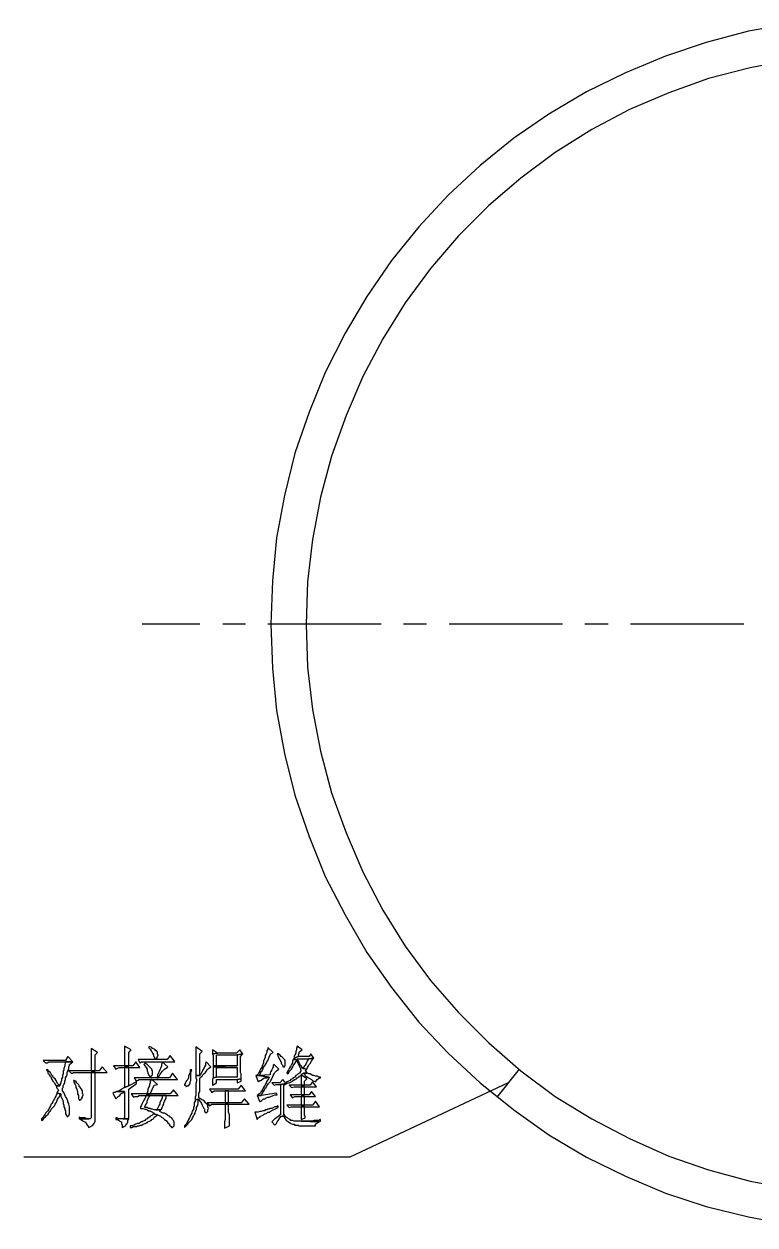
# Model space of a CAD drawing. Extents: x -15.4 to 0.8, y 0.3 to 11.8.
# Drawn here: x -14.141 to -13.379, y 2.674 to 3.926 of the extents above; entities that cross this region are included whole.
import ezdxf

# ---------------------------------------------------------------- set-up
doc = ezdxf.new("R2010")
doc.units = 0
doc.header["$MEASUREMENT"] = 0
doc.linetypes.add('AUSGEZOGEN', pattern=[0])
doc.layers.get('0').update_dxf_attribs({"linetype": 'AUSGEZOGEN'})

msp = doc.modelspace()

# ---------------------------------------------------------------- linework, layer by layer
for points in [[(-13.3413, 3.9261), (-13.3854, 3.9186), (-13.3854, 3.9186), (-13.4296, 3.9069), (-13.4296, 3.9069), (-13.4721, 3.8927), (-13.4721, 3.8927), (-13.5138, 3.8752), (-13.5138, 3.8752), (-13.5546, 3.8552), (-13.5546, 3.8552), (-13.5938, 3.8319), (-13.5938, 3.8319), (-13.6304, 3.8069), (-13.6304, 3.8069), (-13.6654, 3.7786), (-13.6654, 3.7786), (-13.6988, 3.7477), (-13.6988, 3.7477), (-13.7296, 3.7144), (-13.7296, 3.7144), (-13.7579, 3.6794), (-13.7579, 3.6794), (-13.7838, 3.6419), (-13.7838, 3.6419), (-13.8063, 3.6036), (-13.8063, 3.6036), (-13.8271, 3.5627), (-13.8271, 3.5627), (-13.8438, 3.5211), (-13.8438, 3.5211), (-13.8588, 3.4786), (-13.8588, 3.4786), (-13.8696, 3.4344), (-13.8696, 3.4344), (-13.8779, 3.3902), (-13.8779, 3.3902), (-13.8821, 3.3452), (-13.8821, 3.3452), (-13.8838, 3.3002), (-13.8838, 3.3002), (-13.8821, 3.2544), (-13.8821, 3.2544), (-13.8779, 3.2102), (-13.8779, 3.2102), (-13.8696, 3.1652), (-13.8696, 3.1652), (-13.8588, 3.1219), (-13.8588, 3.1219), (-13.8438, 3.0786), (-13.8438, 3.0786), (-13.8271, 3.0369), (-13.8271, 3.0369), (-13.8063, 2.9969), (-13.8063, 2.9969), (-13.7838, 2.9577), (-13.7838, 2.9577), (-13.7579, 2.9211), (-13.7579, 2.9211), (-13.7296, 2.8852), (-13.7296, 2.8852), (-13.6988, 2.8527), (-13.6988, 2.8527), (-13.6654, 2.8219), (-13.6654, 2.8219), (-13.6304, 2.7936), (-13.6304, 2.7936), (-13.5938, 2.7677), (-13.5938, 2.7677), (-13.5546, 2.7444), (-13.5546, 2.7444), (-13.5138, 2.7244), (-13.5138, 2.7244), (-13.4721, 2.7069), (-13.4721, 2.7069), (-13.4296, 2.6927), (-13.4296, 2.6927), (-13.3854, 2.6819), (-13.3854, 2.6819), (-13.3413, 2.6736)], [(-13.3404, 3.8886), (-13.3838, 3.8802), (-13.3838, 3.8802), (-13.4271, 3.8694), (-13.4271, 3.8694), (-13.4688, 3.8544), (-13.4688, 3.8544), (-13.5096, 3.8369), (-13.5096, 3.8369), (-13.5488, 3.8161), (-13.5488, 3.8161), (-13.5871, 3.7919), (-13.5871, 3.7919), (-13.6229, 3.7652), (-13.6229, 3.7652), (-13.6563, 3.7369), (-13.6563, 3.7369), (-13.6879, 3.7052), (-13.6879, 3.7052), (-13.7171, 3.6711), (-13.7171, 3.6711), (-13.7438, 3.6352), (-13.7438, 3.6352), (-13.7671, 3.5977), (-13.7671, 3.5977), (-13.7879, 3.5586), (-13.7879, 3.5586), (-13.8054, 3.5177), (-13.8054, 3.5177), (-13.8204, 3.4752), (-13.8204, 3.4752), (-13.8321, 3.4327), (-13.8321, 3.4327), (-13.8404, 3.3886), (-13.8404, 3.3886), (-13.8454, 3.3444), (-13.8454, 3.3444), (-13.8471, 3.3002), (-13.8471, 3.3002), (-13.8454, 3.2552), (-13.8454, 3.2552), (-13.8404, 3.2111), (-13.8404, 3.2111), (-13.8321, 3.1677), (-13.8321, 3.1677), (-13.8204, 3.1244), (-13.8204, 3.1244), (-13.8054, 3.0827), (-13.8054, 3.0827), (-13.7879, 3.0419), (-13.7879, 3.0419), (-13.7671, 3.0019), (-13.7671, 3.0019), (-13.7438, 2.9644), (-13.7438, 2.9644), (-13.7171, 2.9286), (-13.7171, 2.9286), (-13.6879, 2.8952), (-13.6879, 2.8952), (-13.6563, 2.8636), (-13.6563, 2.8636), (-13.6229, 2.8344), (-13.6229, 2.8344), (-13.5871, 2.8077), (-13.5871, 2.8077), (-13.5488, 2.7844), (-13.5488, 2.7844), (-13.5096, 2.7636), (-13.5096, 2.7636), (-13.4688, 2.7452), (-13.4688, 2.7452), (-13.4271, 2.7311), (-13.4271, 2.7311), (-13.3838, 2.7194), (-13.3838, 2.7194), (-13.3404, 2.7111)], [(-13.9579, 3.3002), (-14.0179, 3.3002)], [(-13.9104, 3.3002), (-13.9338, 3.3002)], [(-13.7688, 3.3002), (-13.8871, 3.3002)], [(-13.7213, 3.3002), (-13.7454, 3.3002)], [(-13.5796, 3.3002), (-13.6979, 3.3002)], [(-13.5321, 3.3002), (-13.5563, 3.3002)], [(-13.3904, 3.3002), (-13.5088, 3.3002)], [(-14.0713, 2.8577), (-14.0713, 2.8344), (-14.0713, 2.8344), (-14.0671, 2.8344), (-14.0671, 2.8344), (-14.0671, 2.8511), (-14.0671, 2.8511), (-14.0646, 2.8536), (-14.0713, 2.8577)], [(-14.0363, 2.8602), (-14.0363, 2.8394), (-14.0363, 2.8394), (-14.0321, 2.8394), (-14.0321, 2.8394), (-14.0321, 2.8536), (-14.0321, 2.8536), (-14.0296, 2.8561), (-14.0363, 2.8602)], [(-14.0104, 2.8594), (-14.0113, 2.8586), (-14.0113, 2.8586), (-14.0096, 2.8569), (-14.0096, 2.8569), (-14.0088, 2.8552), (-14.0088, 2.8552), (-14.0079, 2.8544), (-14.0079, 2.8544), (-14.0071, 2.8527), (-14.0071, 2.8527), (-14.0063, 2.8511), (-14.0063, 2.8511), (-14.0063, 2.8502), (-14.0063, 2.8502), (-14.0054, 2.8486), (-14.0054, 2.8486), (-14.0046, 2.8469), (-14.0046, 2.8469), (-14.0038, 2.8469), (-14.0038, 2.8469), (-14.0029, 2.8477), (-14.0029, 2.8477), (-14.0021, 2.8494), (-14.0021, 2.8494), (-14.0013, 2.8502), (-14.0013, 2.8502), (-14.0021, 2.8519), (-14.0021, 2.8519), (-14.0021, 2.8536), (-14.0021, 2.8536), (-14.0029, 2.8552), (-14.0029, 2.8552), (-14.0038, 2.8552), (-14.0038, 2.8552), (-14.0046, 2.8561), (-14.0046, 2.8561), (-14.0054, 2.8569), (-14.0054, 2.8569), (-14.0071, 2.8577), (-14.0071, 2.8577), (-14.0079, 2.8586), (-14.0079, 2.8586), (-14.0096, 2.8594), (-14.0104, 2.8594)], [(-13.9621, 2.8594), (-13.9621, 2.8294), (-13.9621, 2.8294), (-13.9579, 2.8294), (-13.9579, 2.8294), (-13.9579, 2.8519), (-13.9579, 2.8519), (-13.9554, 2.8544), (-13.9621, 2.8594)], [(-13.9446, 2.8561), (-13.9446, 2.8519), (-13.9446, 2.8519), (-13.9396, 2.8527), (-13.9446, 2.8561)], [(-13.9163, 2.8561), (-13.9196, 2.8527), (-13.9196, 2.8527), (-13.9396, 2.8527), (-13.9396, 2.8527), (-13.9446, 2.8519), (-13.9446, 2.8519), (-13.9438, 2.8502), (-13.9438, 2.8502), (-13.9438, 2.8394), (-13.9438, 2.8394), (-13.9404, 2.8394), (-13.9404, 2.8394), (-13.9404, 2.8511), (-13.9404, 2.8511), (-13.9188, 2.8511), (-13.9188, 2.8511), (-13.9129, 2.8519), (-13.9163, 2.8561)], [(-13.8871, 2.8586), (-13.8871, 2.8569), (-13.8871, 2.8569), (-13.8879, 2.8552), (-13.8879, 2.8552), (-13.8879, 2.8536), (-13.8879, 2.8536), (-13.8888, 2.8519), (-13.8888, 2.8519), (-13.8896, 2.8502), (-13.8896, 2.8502), (-13.8896, 2.8486), (-13.8896, 2.8486), (-13.8904, 2.8469), (-13.8904, 2.8469), (-13.8913, 2.8444), (-13.8913, 2.8444), (-13.8913, 2.8427), (-13.8913, 2.8427), (-13.8921, 2.8411), (-13.8921, 2.8411), (-13.8929, 2.8394), (-13.8929, 2.8394), (-13.8929, 2.8386), (-13.8929, 2.8386), (-13.8946, 2.8361), (-13.8946, 2.8361), (-13.8954, 2.8344), (-13.8954, 2.8344), (-13.8963, 2.8327), (-13.8963, 2.8327), (-13.8971, 2.8311), (-13.8971, 2.8311), (-13.8979, 2.8302), (-13.8979, 2.8302), (-13.8988, 2.8294), (-13.8988, 2.8294), (-13.8996, 2.8294), (-13.8996, 2.8294), (-13.8963, 2.8294), (-13.8963, 2.8294), (-13.8954, 2.8302), (-13.8954, 2.8302), (-13.8946, 2.8319), (-13.8946, 2.8319), (-13.8938, 2.8336), (-13.8938, 2.8336), (-13.8929, 2.8344), (-13.8929, 2.8344), (-13.8921, 2.8361), (-13.8921, 2.8361), (-13.8913, 2.8377), (-13.8913, 2.8377), (-13.8904, 2.8394), (-13.8904, 2.8394), (-13.8896, 2.8402), (-13.8896, 2.8402), (-13.8888, 2.8419), (-13.8888, 2.8419), (-13.8879, 2.8436), (-13.8879, 2.8436), (-13.8871, 2.8452), (-13.8871, 2.8452), (-13.8863, 2.8469), (-13.8863, 2.8469), (-13.8854, 2.8486), (-13.8854, 2.8486), (-13.8846, 2.8511), (-13.8846, 2.8511), (-13.8838, 2.8519), (-13.8838, 2.8519), (-13.8813, 2.8536), (-13.8871, 2.8586)], [(-13.8563, 2.8602), (-13.8571, 2.8577), (-13.8571, 2.8577), (-13.8571, 2.8561), (-13.8571, 2.8561), (-13.8579, 2.8544), (-13.8579, 2.8544), (-13.8579, 2.8527), (-13.8579, 2.8527), (-13.8588, 2.8511), (-13.8588, 2.8511), (-13.8596, 2.8494), (-13.8596, 2.8494), (-13.8596, 2.8477), (-13.8596, 2.8477), (-13.8554, 2.8494), (-13.8554, 2.8494), (-13.8538, 2.8544), (-13.8538, 2.8544), (-13.8513, 2.8561), (-13.8563, 2.8602)], [(-14.0954, 2.8494), (-14.0979, 2.8452), (-14.0979, 2.8452), (-14.1213, 2.8452), (-14.1213, 2.8452), (-14.1188, 2.8427), (-14.1188, 2.8427), (-14.1171, 2.8427), (-14.1171, 2.8427), (-14.1154, 2.8436), (-14.1154, 2.8436), (-14.0904, 2.8436), (-14.0954, 2.8494)], [(-14.0904, 2.8436), (-14.0979, 2.8436), (-14.0979, 2.8436), (-14.0988, 2.8411), (-14.0988, 2.8411), (-14.0988, 2.8394), (-14.0988, 2.8394), (-14.0996, 2.8369), (-14.0996, 2.8369), (-14.0996, 2.8352), (-14.0996, 2.8352), (-14.1004, 2.8336), (-14.1004, 2.8336), (-14.1004, 2.8311), (-14.1004, 2.8311), (-14.1013, 2.8294), (-14.1013, 2.8294), (-14.1013, 2.8277), (-14.1013, 2.8277), (-14.1021, 2.8261), (-14.1021, 2.8261), (-14.1021, 2.8244), (-14.1021, 2.8244), (-14.1029, 2.8227), (-14.1029, 2.8227), (-14.1029, 2.8219), (-14.1029, 2.8219), (-14.1038, 2.8202), (-14.1038, 2.8202), (-14.1038, 2.8186), (-14.1038, 2.8186), (-14.1079, 2.8186), (-14.1079, 2.8186), (-14.1071, 2.8161), (-14.1071, 2.8161), (-14.1054, 2.8144), (-14.1054, 2.8144), (-14.1063, 2.8127), (-14.1063, 2.8127), (-14.1071, 2.8111), (-14.1071, 2.8111), (-14.1029, 2.8102), (-14.1029, 2.8102), (-14.1029, 2.8077), (-14.1029, 2.8077), (-14.1013, 2.8044), (-14.1013, 2.8044), (-14.1004, 2.8019), (-14.1004, 2.8019), (-14.1004, 2.8002), (-14.1004, 2.8002), (-14.0996, 2.7986), (-14.0996, 2.7986), (-14.0996, 2.7969), (-14.0996, 2.7969), (-14.0988, 2.7952), (-14.0988, 2.7952), (-14.0988, 2.7936), (-14.0988, 2.7936), (-14.0979, 2.7927), (-14.0979, 2.7927), (-14.0979, 2.7894), (-14.0979, 2.7894), (-14.0971, 2.7877), (-14.0971, 2.7877), (-14.0963, 2.7869), (-14.0963, 2.7869), (-14.0963, 2.7861), (-14.0963, 2.7861), (-14.0954, 2.7869), (-14.0954, 2.7869), (-14.0946, 2.7877), (-14.0946, 2.7877), (-14.0938, 2.7894), (-14.0938, 2.7894), (-14.0938, 2.7969), (-14.0938, 2.7969), (-14.0946, 2.7994), (-14.0946, 2.7994), (-14.0946, 2.8002), (-14.0946, 2.8002), (-14.0954, 2.8019), (-14.0954, 2.8019), (-14.0954, 2.8027), (-14.0954, 2.8027), (-14.0963, 2.8044), (-14.0963, 2.8044), (-14.0971, 2.8061), (-14.0971, 2.8061), (-14.0979, 2.8077), (-14.0979, 2.8077), (-14.0988, 2.8094), (-14.0988, 2.8094), (-14.0996, 2.8119), (-14.0996, 2.8119), (-14.1013, 2.8136), (-14.1013, 2.8136), (-14.1013, 2.8161), (-14.1013, 2.8161), (-14.1004, 2.8169), (-14.1004, 2.8169), (-14.1004, 2.8186), (-14.1004, 2.8186), (-14.0996, 2.8202), (-14.0996, 2.8202), (-14.0988, 2.8219), (-14.0988, 2.8219), (-14.0988, 2.8236), (-14.0988, 2.8236), (-14.0979, 2.8252), (-14.0979, 2.8252), (-14.0979, 2.8269), (-14.0979, 2.8269), (-14.0971, 2.8286), (-14.0971, 2.8286), (-14.0963, 2.8302), (-14.0963, 2.8302), (-14.0963, 2.8327), (-14.0963, 2.8327), (-14.0954, 2.8344), (-14.0954, 2.8344), (-14.0946, 2.8361), (-14.0946, 2.8361), (-14.0946, 2.8386), (-14.0946, 2.8386), (-14.0938, 2.8402), (-14.0938, 2.8402), (-14.0938, 2.8411), (-14.0904, 2.8436)], [(-14.0246, 2.8436), (-14.0279, 2.8394), (-14.0279, 2.8394), (-14.0479, 2.8394), (-14.0479, 2.8394), (-14.0454, 2.8361), (-14.0454, 2.8361), (-14.0421, 2.8377), (-14.0421, 2.8377), (-14.0204, 2.8377), (-14.0246, 2.8436)], [(-13.9888, 2.8502), (-13.9921, 2.8461), (-13.9921, 2.8461), (-14.0221, 2.8461), (-14.0221, 2.8461), (-14.0204, 2.8427), (-14.0204, 2.8427), (-14.0188, 2.8436), (-14.0188, 2.8436), (-13.9838, 2.8436), (-13.9888, 2.8502)], [(-13.9971, 2.8436), (-13.9971, 2.8427), (-13.9971, 2.8427), (-13.9979, 2.8411), (-13.9979, 2.8411), (-13.9979, 2.8394), (-13.9979, 2.8394), (-13.9988, 2.8369), (-13.9988, 2.8369), (-13.9996, 2.8352), (-13.9996, 2.8352), (-14.0004, 2.8336), (-14.0004, 2.8336), (-14.0021, 2.8302), (-14.0021, 2.8302), (-14.0021, 2.8286), (-14.0021, 2.8286), (-14.0029, 2.8269), (-14.0029, 2.8269), (-14.0013, 2.8269), (-14.0013, 2.8269), (-14.0004, 2.8286), (-14.0004, 2.8286), (-13.9996, 2.8302), (-13.9996, 2.8302), (-13.9988, 2.8311), (-13.9988, 2.8311), (-13.9979, 2.8327), (-13.9979, 2.8327), (-13.9971, 2.8336), (-13.9971, 2.8336), (-13.9954, 2.8352), (-13.9954, 2.8352), (-13.9946, 2.8361), (-13.9946, 2.8361), (-13.9938, 2.8369), (-13.9938, 2.8369), (-13.9921, 2.8377), (-13.9921, 2.8377), (-13.9913, 2.8386), (-13.9971, 2.8436)], [(-13.9513, 2.8436), (-13.9521, 2.8419), (-13.9521, 2.8419), (-13.9521, 2.8402), (-13.9521, 2.8402), (-13.9529, 2.8386), (-13.9529, 2.8386), (-13.9538, 2.8369), (-13.9538, 2.8369), (-13.9546, 2.8352), (-13.9546, 2.8352), (-13.9554, 2.8336), (-13.9554, 2.8336), (-13.9571, 2.8302), (-13.9571, 2.8302), (-13.9579, 2.8294), (-13.9579, 2.8294), (-13.9621, 2.8294), (-13.9621, 2.8294), (-13.9621, 2.8269), (-13.9621, 2.8269), (-13.9613, 2.8252), (-13.9613, 2.8252), (-13.9613, 2.8236), (-13.9613, 2.8236), (-13.9621, 2.8211), (-13.9621, 2.8211), (-13.9621, 2.8086), (-13.9621, 2.8086), (-13.9629, 2.8069), (-13.9629, 2.8069), (-13.9629, 2.8044), (-13.9629, 2.8044), (-13.9588, 2.8044), (-13.9588, 2.8044), (-13.9579, 2.8027), (-13.9579, 2.8027), (-13.9571, 2.8019), (-13.9571, 2.8019), (-13.9563, 2.8002), (-13.9563, 2.8002), (-13.9554, 2.7986), (-13.9554, 2.7986), (-13.9538, 2.7952), (-13.9538, 2.7952), (-13.9529, 2.7944), (-13.9529, 2.7944), (-13.9529, 2.7919), (-13.9529, 2.7919), (-13.9521, 2.7911), (-13.9521, 2.7911), (-13.9513, 2.7902), (-13.9513, 2.7902), (-13.9504, 2.7911), (-13.9504, 2.7911), (-13.9496, 2.7919), (-13.9496, 2.7919), (-13.9496, 2.7936), (-13.9496, 2.7936), (-13.9488, 2.7952), (-13.9488, 2.7952), (-13.9496, 2.7969), (-13.9496, 2.7969), (-13.9496, 2.7986), (-13.9496, 2.7986), (-13.9504, 2.7994), (-13.9504, 2.7994), (-13.9513, 2.8002), (-13.9513, 2.8002), (-13.9521, 2.8011), (-13.9521, 2.8011), (-13.9529, 2.8027), (-13.9529, 2.8027), (-13.9546, 2.8036), (-13.9546, 2.8036), (-13.9563, 2.8044), (-13.9563, 2.8044), (-13.9571, 2.8052), (-13.9571, 2.8052), (-13.9588, 2.8061), (-13.9588, 2.8061), (-13.9588, 2.8111), (-13.9588, 2.8111), (-13.9579, 2.8127), (-13.9579, 2.8127), (-13.9579, 2.8261), (-13.9579, 2.8261), (-13.9571, 2.8277), (-13.9571, 2.8277), (-13.9554, 2.8286), (-13.9554, 2.8286), (-13.9546, 2.8302), (-13.9546, 2.8302), (-13.9538, 2.8311), (-13.9538, 2.8311), (-13.9521, 2.8327), (-13.9521, 2.8327), (-13.9513, 2.8336), (-13.9513, 2.8336), (-13.9504, 2.8352), (-13.9504, 2.8352), (-13.9496, 2.8361), (-13.9496, 2.8361), (-13.9488, 2.8369), (-13.9488, 2.8369), (-13.9463, 2.8386), (-13.9513, 2.8436)], [(-13.9129, 2.8519), (-13.9188, 2.8511), (-13.9188, 2.8511), (-13.9188, 2.8394), (-13.9188, 2.8394), (-13.9438, 2.8394), (-13.9438, 2.8394), (-13.9438, 2.8386), (-13.9438, 2.8386), (-13.9188, 2.8377), (-13.9188, 2.8377), (-13.9188, 2.8277), (-13.9188, 2.8277), (-13.9404, 2.8277), (-13.9404, 2.8277), (-13.9438, 2.8269), (-13.9438, 2.8269), (-13.9446, 2.8252), (-13.9446, 2.8252), (-13.9446, 2.8194), (-13.9446, 2.8194), (-13.9404, 2.8219), (-13.9404, 2.8219), (-13.9404, 2.8252), (-13.9404, 2.8252), (-13.9188, 2.8252), (-13.9188, 2.8252), (-13.9146, 2.8261), (-13.9146, 2.8261), (-13.9146, 2.8311), (-13.9146, 2.8311), (-13.9154, 2.8327), (-13.9154, 2.8327), (-13.9154, 2.8494), (-13.9129, 2.8519)], [(-13.8771, 2.8519), (-13.8763, 2.8494), (-13.8763, 2.8494), (-13.8754, 2.8477), (-13.8754, 2.8477), (-13.8746, 2.8461), (-13.8746, 2.8461), (-13.8738, 2.8444), (-13.8738, 2.8444), (-13.8729, 2.8436), (-13.8729, 2.8436), (-13.8729, 2.8419), (-13.8729, 2.8419), (-13.8721, 2.8411), (-13.8721, 2.8411), (-13.8713, 2.8394), (-13.8713, 2.8394), (-13.8713, 2.8386), (-13.8713, 2.8386), (-13.8696, 2.8386), (-13.8696, 2.8386), (-13.8688, 2.8402), (-13.8688, 2.8402), (-13.8688, 2.8452), (-13.8688, 2.8452), (-13.8696, 2.8461), (-13.8696, 2.8461), (-13.8704, 2.8469), (-13.8704, 2.8469), (-13.8721, 2.8486), (-13.8721, 2.8486), (-13.8729, 2.8494), (-13.8729, 2.8494), (-13.8746, 2.8511), (-13.8746, 2.8511), (-13.8763, 2.8519), (-13.8771, 2.8519)], [(-13.8421, 2.8519), (-13.8438, 2.8494), (-13.8438, 2.8494), (-13.8554, 2.8494), (-13.8554, 2.8494), (-13.8596, 2.8477), (-13.8596, 2.8477), (-13.8604, 2.8461), (-13.8604, 2.8461), (-13.8571, 2.8461), (-13.8571, 2.8461), (-13.8563, 2.8436), (-13.8563, 2.8436), (-13.8554, 2.8419), (-13.8554, 2.8419), (-13.8546, 2.8402), (-13.8546, 2.8402), (-13.8529, 2.8369), (-13.8529, 2.8369), (-13.8529, 2.8352), (-13.8529, 2.8352), (-13.8521, 2.8344), (-13.8521, 2.8344), (-13.8529, 2.8336), (-13.8529, 2.8336), (-13.8538, 2.8319), (-13.8538, 2.8319), (-13.8554, 2.8311), (-13.8554, 2.8311), (-13.8563, 2.8302), (-13.8563, 2.8302), (-13.8579, 2.8294), (-13.8579, 2.8294), (-13.8588, 2.8277), (-13.8588, 2.8277), (-13.8604, 2.8269), (-13.8604, 2.8269), (-13.8613, 2.8261), (-13.8613, 2.8261), (-13.8629, 2.8252), (-13.8629, 2.8252), (-13.8638, 2.8244), (-13.8638, 2.8244), (-13.8671, 2.8227), (-13.8671, 2.8227), (-13.8679, 2.8219), (-13.8679, 2.8219), (-13.8671, 2.8211), (-13.8671, 2.8211), (-13.8654, 2.8219), (-13.8654, 2.8219), (-13.8646, 2.8219), (-13.8646, 2.8219), (-13.8613, 2.8236), (-13.8613, 2.8236), (-13.8604, 2.8244), (-13.8604, 2.8244), (-13.8588, 2.8252), (-13.8588, 2.8252), (-13.8571, 2.8261), (-13.8571, 2.8261), (-13.8563, 2.8269), (-13.8563, 2.8269), (-13.8546, 2.8277), (-13.8546, 2.8277), (-13.8538, 2.8286), (-13.8538, 2.8286), (-13.8521, 2.8294), (-13.8521, 2.8294), (-13.8521, 2.8302), (-13.8521, 2.8302), (-13.8513, 2.8311), (-13.8513, 2.8311), (-13.8496, 2.8319), (-13.8496, 2.8319), (-13.8454, 2.8319), (-13.8454, 2.8319), (-13.8463, 2.8327), (-13.8463, 2.8327), (-13.8471, 2.8336), (-13.8471, 2.8336), (-13.8479, 2.8344), (-13.8479, 2.8344), (-13.8471, 2.8352), (-13.8471, 2.8352), (-13.8463, 2.8361), (-13.8463, 2.8361), (-13.8504, 2.8369), (-13.8504, 2.8369), (-13.8513, 2.8377), (-13.8513, 2.8377), (-13.8521, 2.8394), (-13.8521, 2.8394), (-13.8529, 2.8402), (-13.8529, 2.8402), (-13.8538, 2.8419), (-13.8538, 2.8419), (-13.8546, 2.8436), (-13.8546, 2.8436), (-13.8554, 2.8452), (-13.8554, 2.8452), (-13.8563, 2.8469), (-13.8563, 2.8469), (-13.8446, 2.8469), (-13.8446, 2.8469), (-13.8388, 2.8477), (-13.8421, 2.8519)], [(-13.8604, 2.8461), (-13.8613, 2.8444), (-13.8613, 2.8444), (-13.8613, 2.8427), (-13.8613, 2.8427), (-13.8621, 2.8411), (-13.8621, 2.8411), (-13.8629, 2.8394), (-13.8629, 2.8394), (-13.8638, 2.8386), (-13.8638, 2.8386), (-13.8646, 2.8369), (-13.8646, 2.8369), (-13.8654, 2.8352), (-13.8654, 2.8352), (-13.8663, 2.8336), (-13.8663, 2.8336), (-13.8671, 2.8319), (-13.8671, 2.8319), (-13.8663, 2.8311), (-13.8663, 2.8311), (-13.8654, 2.8319), (-13.8654, 2.8319), (-13.8646, 2.8336), (-13.8646, 2.8336), (-13.8629, 2.8352), (-13.8629, 2.8352), (-13.8621, 2.8361), (-13.8621, 2.8361), (-13.8613, 2.8377), (-13.8613, 2.8377), (-13.8604, 2.8394), (-13.8604, 2.8394), (-13.8596, 2.8411), (-13.8596, 2.8411), (-13.8588, 2.8419), (-13.8588, 2.8419), (-13.8579, 2.8436), (-13.8579, 2.8436), (-13.8571, 2.8452), (-13.8571, 2.8452), (-13.8571, 2.8461), (-13.8604, 2.8461)], [(-13.8388, 2.8477), (-13.8446, 2.8469), (-13.8446, 2.8469), (-13.8454, 2.8452), (-13.8454, 2.8452), (-13.8463, 2.8436), (-13.8463, 2.8436), (-13.8471, 2.8419), (-13.8471, 2.8419), (-13.8479, 2.8402), (-13.8479, 2.8402), (-13.8488, 2.8394), (-13.8488, 2.8394), (-13.8496, 2.8377), (-13.8496, 2.8377), (-13.8504, 2.8369), (-13.8504, 2.8369), (-13.8463, 2.8361), (-13.8463, 2.8361), (-13.8454, 2.8377), (-13.8454, 2.8377), (-13.8446, 2.8394), (-13.8446, 2.8394), (-13.8438, 2.8411), (-13.8438, 2.8411), (-13.8429, 2.8419), (-13.8429, 2.8419), (-13.8413, 2.8444), (-13.8413, 2.8444), (-13.8404, 2.8461), (-13.8388, 2.8477)], [(-14.1171, 2.8361), (-14.1179, 2.8352), (-14.1179, 2.8352), (-14.1171, 2.8344), (-14.1171, 2.8344), (-14.1163, 2.8336), (-14.1163, 2.8336), (-14.1163, 2.8319), (-14.1163, 2.8319), (-14.1154, 2.8311), (-14.1154, 2.8311), (-14.1146, 2.8294), (-14.1146, 2.8294), (-14.1138, 2.8286), (-14.1138, 2.8286), (-14.1129, 2.8269), (-14.1129, 2.8269), (-14.1121, 2.8252), (-14.1121, 2.8252), (-14.1113, 2.8236), (-14.1113, 2.8236), (-14.1096, 2.8219), (-14.1096, 2.8219), (-14.1088, 2.8202), (-14.1088, 2.8202), (-14.1079, 2.8186), (-14.1079, 2.8186), (-14.1038, 2.8186), (-14.1038, 2.8186), (-14.1054, 2.8202), (-14.1054, 2.8202), (-14.1063, 2.8211), (-14.1063, 2.8211), (-14.1079, 2.8244), (-14.1079, 2.8244), (-14.1088, 2.8261), (-14.1088, 2.8261), (-14.1104, 2.8269), (-14.1104, 2.8269), (-14.1113, 2.8286), (-14.1113, 2.8286), (-14.1121, 2.8294), (-14.1121, 2.8294), (-14.1129, 2.8311), (-14.1129, 2.8311), (-14.1138, 2.8327), (-14.1138, 2.8327), (-14.1154, 2.8336), (-14.1154, 2.8336), (-14.1163, 2.8352), (-14.1171, 2.8361)], [(-14.0596, 2.8386), (-14.0629, 2.8344), (-14.0629, 2.8344), (-14.0946, 2.8344), (-14.0946, 2.8344), (-14.0921, 2.8319), (-14.0921, 2.8319), (-14.0904, 2.8319), (-14.0904, 2.8319), (-14.0896, 2.8327), (-14.0896, 2.8327), (-14.0546, 2.8327), (-14.0596, 2.8386)], [(-14.0671, 2.8327), (-14.0713, 2.8327), (-14.0713, 2.8327), (-14.0713, 2.7852), (-14.0713, 2.7852), (-14.0721, 2.7844), (-14.0721, 2.7844), (-14.0838, 2.7844), (-14.0838, 2.7844), (-14.0821, 2.7836), (-14.0821, 2.7836), (-14.0804, 2.7827), (-14.0804, 2.7827), (-14.0796, 2.7819), (-14.0796, 2.7819), (-14.0779, 2.7811), (-14.0779, 2.7811), (-14.0771, 2.7811), (-14.0771, 2.7811), (-14.0763, 2.7794), (-14.0763, 2.7794), (-14.0754, 2.7777), (-14.0754, 2.7777), (-14.0746, 2.7769), (-14.0746, 2.7769), (-14.0738, 2.7752), (-14.0738, 2.7752), (-14.0704, 2.7769), (-14.0704, 2.7769), (-14.0696, 2.7777), (-14.0696, 2.7777), (-14.0688, 2.7786), (-14.0688, 2.7786), (-14.0679, 2.7802), (-14.0679, 2.7802), (-14.0671, 2.7819), (-14.0671, 2.7819), (-14.0671, 2.7852), (-14.0671, 2.8327)], [(-14.0321, 2.8377), (-14.0363, 2.8377), (-14.0363, 2.8377), (-14.0363, 2.8169), (-14.0363, 2.8169), (-14.0321, 2.8186), (-14.0321, 2.8377)], [(-13.9863, 2.8319), (-13.9896, 2.8269), (-13.9896, 2.8269), (-14.0263, 2.8269), (-14.0263, 2.8269), (-14.0246, 2.8244), (-14.0246, 2.8244), (-14.0229, 2.8244), (-14.0229, 2.8244), (-14.0213, 2.8252), (-14.0213, 2.8252), (-13.9813, 2.8252), (-13.9863, 2.8319)], [(-14.0154, 2.8419), (-14.0163, 2.8411), (-14.0163, 2.8411), (-14.0154, 2.8394), (-14.0154, 2.8394), (-14.0138, 2.8377), (-14.0138, 2.8377), (-14.0129, 2.8361), (-14.0129, 2.8361), (-14.0129, 2.8344), (-14.0129, 2.8344), (-14.0121, 2.8327), (-14.0121, 2.8327), (-14.0121, 2.8319), (-14.0121, 2.8319), (-14.0113, 2.8302), (-14.0113, 2.8302), (-14.0104, 2.8286), (-14.0104, 2.8286), (-14.0088, 2.8286), (-14.0088, 2.8286), (-14.0071, 2.8302), (-14.0071, 2.8302), (-14.0071, 2.8336), (-14.0071, 2.8336), (-14.0079, 2.8361), (-14.0079, 2.8361), (-14.0088, 2.8369), (-14.0088, 2.8369), (-14.0096, 2.8377), (-14.0096, 2.8377), (-14.0104, 2.8386), (-14.0104, 2.8386), (-14.0113, 2.8394), (-14.0113, 2.8394), (-14.0129, 2.8411), (-14.0129, 2.8411), (-14.0146, 2.8419), (-14.0154, 2.8419)], [(-13.9663, 2.8352), (-13.9679, 2.8352), (-13.9679, 2.8352), (-13.9679, 2.8327), (-13.9679, 2.8327), (-13.9688, 2.8311), (-13.9688, 2.8311), (-13.9696, 2.8286), (-13.9696, 2.8286), (-13.9696, 2.8269), (-13.9696, 2.8269), (-13.9704, 2.8252), (-13.9704, 2.8252), (-13.9713, 2.8244), (-13.9713, 2.8244), (-13.9721, 2.8236), (-13.9721, 2.8236), (-13.9729, 2.8219), (-13.9729, 2.8219), (-13.9738, 2.8202), (-13.9738, 2.8202), (-13.9738, 2.8194), (-13.9738, 2.8194), (-13.9729, 2.8194), (-13.9729, 2.8194), (-13.9721, 2.8177), (-13.9721, 2.8177), (-13.9713, 2.8186), (-13.9713, 2.8186), (-13.9696, 2.8186), (-13.9696, 2.8186), (-13.9688, 2.8202), (-13.9688, 2.8202), (-13.9679, 2.8211), (-13.9679, 2.8211), (-13.9679, 2.8227), (-13.9679, 2.8227), (-13.9671, 2.8244), (-13.9671, 2.8244), (-13.9671, 2.8327), (-13.9663, 2.8352)], [(-13.9438, 2.8386), (-13.9438, 2.8269), (-13.9438, 2.8269), (-13.9404, 2.8277), (-13.9404, 2.8277), (-13.9404, 2.8377), (-13.9404, 2.8377), (-13.9188, 2.8377), (-13.9438, 2.8386)], [(-13.8804, 2.8411), (-13.8813, 2.8402), (-13.8813, 2.8402), (-13.8813, 2.8386), (-13.8813, 2.8386), (-13.8821, 2.8369), (-13.8821, 2.8369), (-13.8829, 2.8352), (-13.8829, 2.8352), (-13.8838, 2.8336), (-13.8838, 2.8336), (-13.8846, 2.8319), (-13.8846, 2.8319), (-13.8846, 2.8302), (-13.8846, 2.8302), (-13.8963, 2.8294), (-13.8963, 2.8294), (-13.8854, 2.8277), (-13.8854, 2.8277), (-13.8863, 2.8261), (-13.8863, 2.8261), (-13.8879, 2.8236), (-13.8879, 2.8236), (-13.8888, 2.8219), (-13.8888, 2.8219), (-13.8896, 2.8194), (-13.8896, 2.8194), (-13.8904, 2.8186), (-13.8904, 2.8186), (-13.8913, 2.8169), (-13.8913, 2.8169), (-13.8921, 2.8152), (-13.8921, 2.8152), (-13.8929, 2.8144), (-13.8929, 2.8144), (-13.8929, 2.8136), (-13.8929, 2.8136), (-13.8938, 2.8127), (-13.8938, 2.8127), (-13.8946, 2.8111), (-13.8946, 2.8111), (-13.8963, 2.8102), (-13.8963, 2.8102), (-13.8971, 2.8094), (-13.8971, 2.8094), (-13.8979, 2.8086), (-13.8979, 2.8086), (-13.8938, 2.8086), (-13.8938, 2.8086), (-13.8929, 2.8102), (-13.8929, 2.8102), (-13.8921, 2.8119), (-13.8921, 2.8119), (-13.8913, 2.8127), (-13.8913, 2.8127), (-13.8904, 2.8144), (-13.8904, 2.8144), (-13.8896, 2.8161), (-13.8896, 2.8161), (-13.8888, 2.8169), (-13.8888, 2.8169), (-13.8879, 2.8186), (-13.8879, 2.8186), (-13.8871, 2.8202), (-13.8871, 2.8202), (-13.8863, 2.8211), (-13.8863, 2.8211), (-13.8846, 2.8227), (-13.8846, 2.8227), (-13.8838, 2.8244), (-13.8838, 2.8244), (-13.8829, 2.8261), (-13.8829, 2.8261), (-13.8821, 2.8277), (-13.8821, 2.8277), (-13.8813, 2.8294), (-13.8813, 2.8294), (-13.8804, 2.8311), (-13.8804, 2.8311), (-13.8796, 2.8327), (-13.8796, 2.8327), (-13.8779, 2.8344), (-13.8779, 2.8344), (-13.8754, 2.8361), (-13.8804, 2.8411)], [(-13.8454, 2.8319), (-13.8496, 2.8319), (-13.8496, 2.8319), (-13.8488, 2.8311), (-13.8488, 2.8311), (-13.8479, 2.8294), (-13.8479, 2.8294), (-13.8471, 2.8286), (-13.8471, 2.8286), (-13.8454, 2.8277), (-13.8454, 2.8277), (-13.8446, 2.8269), (-13.8446, 2.8269), (-13.8413, 2.8252), (-13.8413, 2.8252), (-13.8404, 2.8244), (-13.8404, 2.8244), (-13.8371, 2.8227), (-13.8371, 2.8227), (-13.8363, 2.8244), (-13.8363, 2.8244), (-13.8354, 2.8252), (-13.8354, 2.8252), (-13.8346, 2.8261), (-13.8346, 2.8261), (-13.8329, 2.8269), (-13.8329, 2.8269), (-13.8321, 2.8269), (-13.8321, 2.8269), (-13.8321, 2.8277), (-13.8321, 2.8277), (-13.8338, 2.8277), (-13.8338, 2.8277), (-13.8354, 2.8286), (-13.8354, 2.8286), (-13.8371, 2.8286), (-13.8371, 2.8286), (-13.8388, 2.8294), (-13.8388, 2.8294), (-13.8404, 2.8294), (-13.8404, 2.8294), (-13.8413, 2.8302), (-13.8413, 2.8302), (-13.8429, 2.8311), (-13.8429, 2.8311), (-13.8438, 2.8311), (-13.8454, 2.8319)], [(-13.6246, 2.8361), (-13.6479, 2.8069)], [(-14.0888, 2.8244), (-14.0896, 2.8244), (-14.0896, 2.8244), (-14.0888, 2.8219), (-14.0888, 2.8219), (-14.0879, 2.8202), (-14.0879, 2.8202), (-14.0871, 2.8186), (-14.0871, 2.8186), (-14.0871, 2.8169), (-14.0871, 2.8169), (-14.0863, 2.8152), (-14.0863, 2.8152), (-14.0854, 2.8127), (-14.0854, 2.8127), (-14.0854, 2.8102), (-14.0854, 2.8102), (-14.0846, 2.8086), (-14.0846, 2.8086), (-14.0846, 2.8052), (-14.0846, 2.8052), (-14.0838, 2.8044), (-14.0838, 2.8044), (-14.0838, 2.8036), (-14.0838, 2.8036), (-14.0829, 2.8036), (-14.0829, 2.8036), (-14.0821, 2.8044), (-14.0821, 2.8044), (-14.0813, 2.8052), (-14.0813, 2.8052), (-14.0804, 2.8069), (-14.0804, 2.8069), (-14.0804, 2.8077), (-14.0804, 2.8077), (-14.0796, 2.8094), (-14.0796, 2.8094), (-14.0804, 2.8111), (-14.0804, 2.8111), (-14.0804, 2.8136), (-14.0804, 2.8136), (-14.0813, 2.8152), (-14.0813, 2.8152), (-14.0821, 2.8161), (-14.0821, 2.8161), (-14.0829, 2.8177), (-14.0829, 2.8177), (-14.0838, 2.8186), (-14.0838, 2.8186), (-14.0846, 2.8202), (-14.0846, 2.8202), (-14.0863, 2.8219), (-14.0863, 2.8219), (-14.0871, 2.8236), (-14.0871, 2.8236), (-14.0888, 2.8244), (-14.0888, 2.8244)], [(-14.0238, 2.8227), (-14.0321, 2.8186), (-14.0321, 2.8186), (-14.0363, 2.8169), (-14.0363, 2.8169), (-14.0396, 2.8152), (-14.0396, 2.8152), (-14.0404, 2.8144), (-14.0404, 2.8144), (-14.0421, 2.8136), (-14.0421, 2.8136), (-14.0438, 2.8127), (-14.0438, 2.8127), (-14.0363, 2.8127), (-14.0363, 2.8127), (-14.0363, 2.7861), (-14.0363, 2.7861), (-14.0371, 2.7844), (-14.0371, 2.7844), (-14.0379, 2.7844), (-14.0379, 2.7844), (-14.0321, 2.7844), (-14.0321, 2.7844), (-14.0321, 2.8152), (-14.0321, 2.8152), (-14.0238, 2.8211), (-14.0238, 2.8227)], [(-14.0079, 2.8252), (-14.0088, 2.8252), (-14.0088, 2.8252), (-14.0096, 2.8236), (-14.0096, 2.8236), (-14.0096, 2.8219), (-14.0096, 2.8219), (-14.0104, 2.8202), (-14.0104, 2.8202), (-14.0104, 2.8186), (-14.0104, 2.8186), (-14.0113, 2.8169), (-14.0113, 2.8169), (-14.0121, 2.8152), (-14.0121, 2.8152), (-14.0121, 2.8136), (-14.0121, 2.8136), (-14.0129, 2.8111), (-14.0129, 2.8111), (-14.0138, 2.8102), (-14.0138, 2.8102), (-14.0096, 2.8102), (-14.0096, 2.8102), (-14.0054, 2.8194), (-14.0054, 2.8194), (-14.0021, 2.8202), (-14.0079, 2.8252)], [(-13.9146, 2.8194), (-13.9179, 2.8152), (-13.9179, 2.8152), (-13.9479, 2.8152), (-13.9479, 2.8152), (-13.9454, 2.8119), (-13.9454, 2.8119), (-13.9429, 2.8136), (-13.9429, 2.8136), (-13.9104, 2.8136), (-13.9146, 2.8194)], [(-13.9146, 2.8261), (-13.9188, 2.8252), (-13.9188, 2.8252), (-13.9188, 2.8219), (-13.9188, 2.8219), (-13.9146, 2.8236), (-13.9146, 2.8236), (-13.9146, 2.8252), (-13.9146, 2.8261)], [(-13.8996, 2.8294), (-13.8971, 2.8227), (-13.8971, 2.8227), (-13.8963, 2.8236), (-13.8963, 2.8236), (-13.8954, 2.8244), (-13.8954, 2.8244), (-13.8946, 2.8244), (-13.8946, 2.8244), (-13.8929, 2.8252), (-13.8929, 2.8252), (-13.8921, 2.8261), (-13.8921, 2.8261), (-13.8904, 2.8269), (-13.8904, 2.8269), (-13.8879, 2.8269), (-13.8879, 2.8269), (-13.8863, 2.8277), (-13.8863, 2.8277), (-13.8854, 2.8277), (-13.8854, 2.8277), (-13.8963, 2.8294), (-13.8963, 2.8294), (-13.8996, 2.8294), (-13.8996, 2.8294)], [(-13.8713, 2.8252), (-13.8746, 2.8219), (-13.8746, 2.8219), (-13.8829, 2.8219), (-13.8829, 2.8219), (-13.8804, 2.8194), (-13.8804, 2.8194), (-13.8779, 2.8202), (-13.8779, 2.8202), (-13.8738, 2.8202), (-13.8738, 2.8202), (-13.8679, 2.8211), (-13.8713, 2.8252)], [(-13.8679, 2.8211), (-13.8738, 2.8202), (-13.8738, 2.8202), (-13.8738, 2.7886), (-13.8738, 2.7886), (-13.8746, 2.7886), (-13.8746, 2.7886), (-13.8754, 2.7869), (-13.8754, 2.7869), (-13.8771, 2.7861), (-13.8771, 2.7861), (-13.8779, 2.7852), (-13.8779, 2.7852), (-13.8796, 2.7844), (-13.8796, 2.7844), (-13.8813, 2.7827), (-13.8813, 2.7827), (-13.8821, 2.7819), (-13.8821, 2.7819), (-13.8829, 2.7811), (-13.8829, 2.7811), (-13.8796, 2.7777), (-13.8796, 2.7777), (-13.8779, 2.7794), (-13.8779, 2.7794), (-13.8771, 2.7811), (-13.8771, 2.7811), (-13.8763, 2.7827), (-13.8763, 2.7827), (-13.8754, 2.7836), (-13.8754, 2.7836), (-13.8746, 2.7852), (-13.8746, 2.7852), (-13.8738, 2.7861), (-13.8738, 2.7861), (-13.8729, 2.7869), (-13.8729, 2.7869), (-13.8688, 2.7869), (-13.8688, 2.7869), (-13.8696, 2.7886), (-13.8696, 2.7886), (-13.8704, 2.7886), (-13.8704, 2.7886), (-13.8704, 2.8194), (-13.8679, 2.8211)], [(-13.8404, 2.8227), (-13.8429, 2.8194), (-13.8429, 2.8194), (-13.8646, 2.8194), (-13.8646, 2.8194), (-13.8621, 2.8169), (-13.8621, 2.8169), (-13.8596, 2.8177), (-13.8596, 2.8177), (-13.8363, 2.8177), (-13.8404, 2.8227)], [(-13.8521, 2.8302), (-13.8521, 2.8194), (-13.8521, 2.8194), (-13.8488, 2.8194), (-13.8488, 2.8194), (-13.8488, 2.8236), (-13.8488, 2.8236), (-13.8463, 2.8261), (-13.8521, 2.8302)], [(-13.6363, 2.8219), (-13.8013, 2.7444)], [(-14.1071, 2.8111), (-14.1071, 2.8102), (-14.1071, 2.8102), (-14.1079, 2.8086), (-14.1079, 2.8086), (-14.1088, 2.8069), (-14.1088, 2.8069), (-14.1096, 2.8052), (-14.1096, 2.8052), (-14.1104, 2.8036), (-14.1104, 2.8036), (-14.1113, 2.8019), (-14.1113, 2.8019), (-14.1121, 2.8002), (-14.1121, 2.8002), (-14.1129, 2.7994), (-14.1129, 2.7994), (-14.1138, 2.7977), (-14.1138, 2.7977), (-14.1146, 2.7961), (-14.1146, 2.7961), (-14.1154, 2.7944), (-14.1154, 2.7944), (-14.1163, 2.7927), (-14.1163, 2.7927), (-14.1179, 2.7911), (-14.1179, 2.7911), (-14.1188, 2.7902), (-14.1188, 2.7902), (-14.1196, 2.7886), (-14.1196, 2.7886), (-14.1204, 2.7877), (-14.1204, 2.7877), (-14.1213, 2.7861), (-14.1213, 2.7861), (-14.1221, 2.7852), (-14.1221, 2.7852), (-14.1229, 2.7844), (-14.1229, 2.7844), (-14.1229, 2.7827), (-14.1229, 2.7827), (-14.1213, 2.7836), (-14.1213, 2.7836), (-14.1204, 2.7852), (-14.1204, 2.7852), (-14.1188, 2.7861), (-14.1188, 2.7861), (-14.1179, 2.7877), (-14.1179, 2.7877), (-14.1163, 2.7886), (-14.1163, 2.7886), (-14.1154, 2.7902), (-14.1154, 2.7902), (-14.1146, 2.7919), (-14.1146, 2.7919), (-14.1138, 2.7927), (-14.1138, 2.7927), (-14.1129, 2.7944), (-14.1129, 2.7944), (-14.1121, 2.7952), (-14.1121, 2.7952), (-14.1104, 2.7969), (-14.1104, 2.7969), (-14.1096, 2.7977), (-14.1096, 2.7977), (-14.1088, 2.7994), (-14.1088, 2.7994), (-14.1079, 2.8011), (-14.1079, 2.8011), (-14.1071, 2.8027), (-14.1071, 2.8027), (-14.1063, 2.8044), (-14.1063, 2.8044), (-14.1054, 2.8061), (-14.1054, 2.8061), (-14.1046, 2.8069), (-14.1046, 2.8069), (-14.1038, 2.8086), (-14.1038, 2.8086), (-14.1029, 2.8102), (-14.1071, 2.8111)], [(-14.0438, 2.8127), (-14.0446, 2.8127), (-14.0446, 2.8127), (-14.0463, 2.8119), (-14.0463, 2.8119), (-14.0479, 2.8119), (-14.0479, 2.8119), (-14.0488, 2.8111), (-14.0488, 2.8111), (-14.0454, 2.8052), (-14.0454, 2.8052), (-14.0438, 2.8069), (-14.0438, 2.8069), (-14.0429, 2.8077), (-14.0429, 2.8077), (-14.0413, 2.8086), (-14.0413, 2.8086), (-14.0404, 2.8102), (-14.0404, 2.8102), (-14.0388, 2.8111), (-14.0388, 2.8111), (-14.0371, 2.8119), (-14.0371, 2.8119), (-14.0363, 2.8127), (-14.0438, 2.8127)], [(-13.9854, 2.8144), (-13.9888, 2.8102), (-13.9888, 2.8102), (-14.0296, 2.8102), (-14.0296, 2.8102), (-14.0271, 2.8069), (-14.0271, 2.8069), (-14.0254, 2.8077), (-14.0254, 2.8077), (-14.0229, 2.8077), (-14.0229, 2.8077), (-14.0213, 2.8086), (-14.0213, 2.8086), (-13.9804, 2.8086), (-13.9854, 2.8144)], [(-14.0138, 2.8086), (-14.0146, 2.8069), (-14.0146, 2.8069), (-14.0154, 2.8052), (-14.0154, 2.8052), (-14.0163, 2.8036), (-14.0163, 2.8036), (-14.0179, 2.8002), (-14.0179, 2.8002), (-14.0188, 2.7986), (-14.0188, 2.7986), (-14.0196, 2.7969), (-14.0196, 2.7969), (-14.0196, 2.7952), (-14.0196, 2.7952), (-14.0171, 2.7952), (-14.0171, 2.7952), (-14.0154, 2.7944), (-14.0154, 2.7944), (-14.0138, 2.7944), (-14.0138, 2.7944), (-14.0129, 2.7936), (-14.0129, 2.7936), (-14.0113, 2.7927), (-14.0113, 2.7927), (-14.0096, 2.7927), (-14.0096, 2.7927), (-14.0088, 2.7919), (-14.0088, 2.7919), (-14.0054, 2.7902), (-14.0054, 2.7902), (-14.0063, 2.7894), (-14.0063, 2.7894), (-14.0021, 2.7886), (-14.0021, 2.7886), (-14.0004, 2.7877), (-14.0004, 2.7877), (-13.9988, 2.7869), (-13.9988, 2.7869), (-13.9979, 2.7861), (-13.9979, 2.7861), (-13.9963, 2.7852), (-13.9963, 2.7852), (-13.9954, 2.7844), (-13.9954, 2.7844), (-13.9946, 2.7836), (-13.9946, 2.7836), (-13.9929, 2.7827), (-13.9929, 2.7827), (-13.9921, 2.7811), (-13.9921, 2.7811), (-13.9913, 2.7802), (-13.9913, 2.7802), (-13.9896, 2.7786), (-13.9896, 2.7786), (-13.9896, 2.7777), (-13.9896, 2.7777), (-13.9879, 2.7761), (-13.9879, 2.7761), (-13.9871, 2.7752), (-13.9871, 2.7752), (-13.9863, 2.7752), (-13.9863, 2.7752), (-13.9854, 2.7761), (-13.9854, 2.7761), (-13.9846, 2.7769), (-13.9846, 2.7769), (-13.9846, 2.7811), (-13.9846, 2.7811), (-13.9854, 2.7827), (-13.9854, 2.7827), (-13.9863, 2.7836), (-13.9863, 2.7836), (-13.9871, 2.7852), (-13.9871, 2.7852), (-13.9888, 2.7861), (-13.9888, 2.7861), (-13.9896, 2.7869), (-13.9896, 2.7869), (-13.9913, 2.7877), (-13.9913, 2.7877), (-13.9921, 2.7886), (-13.9921, 2.7886), (-13.9938, 2.7894), (-13.9938, 2.7894), (-13.9946, 2.7902), (-13.9946, 2.7902), (-13.9963, 2.7902), (-13.9963, 2.7902), (-13.9996, 2.7919), (-13.9996, 2.7919), (-13.9988, 2.7936), (-13.9988, 2.7936), (-14.0054, 2.7936), (-14.0054, 2.7936), (-14.0071, 2.7944), (-14.0071, 2.7944), (-14.0088, 2.7944), (-14.0088, 2.7944), (-14.0096, 2.7952), (-14.0096, 2.7952), (-14.0113, 2.7952), (-14.0113, 2.7952), (-14.0129, 2.7961), (-14.0129, 2.7961), (-14.0154, 2.7961), (-14.0154, 2.7961), (-14.0154, 2.7969), (-14.0154, 2.7969), (-14.0146, 2.7986), (-14.0146, 2.7986), (-14.0138, 2.7994), (-14.0138, 2.7994), (-14.0129, 2.8011), (-14.0129, 2.8011), (-14.0129, 2.8027), (-14.0129, 2.8027), (-14.0121, 2.8044), (-14.0121, 2.8044), (-14.0113, 2.8061), (-14.0113, 2.8061), (-14.0104, 2.8077), (-14.0104, 2.8077), (-14.0104, 2.8086), (-14.0104, 2.8086), (-13.9971, 2.8086), (-14.0138, 2.8086)], [(-13.9929, 2.8086), (-14.0138, 2.8086), (-14.0138, 2.8086), (-13.9971, 2.8086), (-13.9971, 2.8086), (-13.9971, 2.8061), (-13.9971, 2.8061), (-13.9979, 2.8044), (-13.9979, 2.8044), (-13.9988, 2.8027), (-13.9988, 2.8027), (-13.9996, 2.8011), (-13.9996, 2.8011), (-13.9996, 2.7994), (-13.9996, 2.7994), (-14.0004, 2.7986), (-14.0004, 2.7986), (-14.0021, 2.7952), (-14.0021, 2.7952), (-14.0029, 2.7936), (-14.0029, 2.7936), (-14.0038, 2.7936), (-14.0038, 2.7936), (-13.9988, 2.7936), (-13.9988, 2.7936), (-13.9979, 2.7944), (-13.9979, 2.7944), (-13.9971, 2.7961), (-13.9971, 2.7961), (-13.9963, 2.7977), (-13.9963, 2.7977), (-13.9954, 2.7994), (-13.9954, 2.7994), (-13.9954, 2.8011), (-13.9954, 2.8011), (-13.9946, 2.8027), (-13.9946, 2.8027), (-13.9938, 2.8044), (-13.9938, 2.8044), (-13.9929, 2.8061), (-13.9929, 2.8061), (-13.9929, 2.8077), (-13.9929, 2.8086)], [(-13.9279, 2.8011), (-13.9279, 2.8136), (-13.9279, 2.8136), (-13.9313, 2.8136), (-13.9313, 2.8136), (-13.9313, 2.8011), (-13.9313, 2.8011), (-13.9279, 2.8011), (-13.9279, 2.8011)], [(-13.8779, 2.8111), (-13.8938, 2.8086), (-13.8938, 2.8086), (-13.8979, 2.8086), (-13.8979, 2.8086), (-13.8954, 2.8019), (-13.8954, 2.8019), (-13.8946, 2.8027), (-13.8946, 2.8027), (-13.8938, 2.8027), (-13.8938, 2.8027), (-13.8929, 2.8036), (-13.8929, 2.8036), (-13.8921, 2.8044), (-13.8921, 2.8044), (-13.8913, 2.8052), (-13.8913, 2.8052), (-13.8896, 2.8052), (-13.8896, 2.8052), (-13.8888, 2.8061), (-13.8888, 2.8061), (-13.8871, 2.8069), (-13.8871, 2.8069), (-13.8854, 2.8069), (-13.8854, 2.8069), (-13.8838, 2.8077), (-13.8838, 2.8077), (-13.8813, 2.8086), (-13.8813, 2.8086), (-13.8796, 2.8094), (-13.8796, 2.8094), (-13.8771, 2.8094), (-13.8779, 2.8111)], [(-13.8413, 2.8127), (-13.8438, 2.8094), (-13.8438, 2.8094), (-13.8638, 2.8094), (-13.8638, 2.8094), (-13.8613, 2.8061), (-13.8613, 2.8061), (-13.8588, 2.8077), (-13.8588, 2.8077), (-13.8371, 2.8077), (-13.8413, 2.8127)], [(-13.8488, 2.8094), (-13.8488, 2.8177), (-13.8488, 2.8177), (-13.8521, 2.8177), (-13.8521, 2.8177), (-13.8521, 2.8094), (-13.8521, 2.8094), (-13.8488, 2.8094), (-13.8488, 2.8094)], [(-13.8488, 2.7986), (-13.8488, 2.8077), (-13.8488, 2.8077), (-13.8521, 2.8077), (-13.8521, 2.8077), (-13.8521, 2.7986), (-13.8521, 2.7986), (-13.8488, 2.7986), (-13.8488, 2.7986)], [(-13.9629, 2.8044), (-13.9629, 2.8027), (-13.9629, 2.8027), (-13.9638, 2.8011), (-13.9638, 2.8011), (-13.9638, 2.7977), (-13.9638, 2.7977), (-13.9646, 2.7961), (-13.9646, 2.7961), (-13.9646, 2.7944), (-13.9646, 2.7944), (-13.9654, 2.7927), (-13.9654, 2.7927), (-13.9663, 2.7911), (-13.9663, 2.7911), (-13.9663, 2.7902), (-13.9663, 2.7902), (-13.9671, 2.7886), (-13.9671, 2.7886), (-13.9679, 2.7869), (-13.9679, 2.7869), (-13.9688, 2.7852), (-13.9688, 2.7852), (-13.9696, 2.7836), (-13.9696, 2.7836), (-13.9704, 2.7819), (-13.9704, 2.7819), (-13.9713, 2.7802), (-13.9713, 2.7802), (-13.9721, 2.7786), (-13.9721, 2.7786), (-13.9738, 2.7769), (-13.9738, 2.7769), (-13.9738, 2.7752), (-13.9738, 2.7752), (-13.9729, 2.7761), (-13.9729, 2.7761), (-13.9713, 2.7777), (-13.9713, 2.7777), (-13.9704, 2.7786), (-13.9704, 2.7786), (-13.9696, 2.7802), (-13.9696, 2.7802), (-13.9688, 2.7811), (-13.9688, 2.7811), (-13.9671, 2.7827), (-13.9671, 2.7827), (-13.9663, 2.7836), (-13.9663, 2.7836), (-13.9654, 2.7852), (-13.9654, 2.7852), (-13.9646, 2.7869), (-13.9646, 2.7869), (-13.9638, 2.7886), (-13.9638, 2.7886), (-13.9629, 2.7902), (-13.9629, 2.7902), (-13.9629, 2.7911), (-13.9629, 2.7911), (-13.9621, 2.7927), (-13.9621, 2.7927), (-13.9613, 2.7944), (-13.9613, 2.7944), (-13.9613, 2.7961), (-13.9613, 2.7961), (-13.9604, 2.7977), (-13.9604, 2.7977), (-13.9596, 2.8002), (-13.9596, 2.8002), (-13.9596, 2.8036), (-13.9596, 2.8036), (-13.9588, 2.8044), (-13.9629, 2.8044)], [(-13.9113, 2.8052), (-13.9146, 2.8011), (-13.9146, 2.8011), (-13.9504, 2.8011), (-13.9504, 2.8011), (-13.9479, 2.7977), (-13.9479, 2.7977), (-13.9454, 2.7994), (-13.9454, 2.7994), (-13.9063, 2.7994), (-13.9113, 2.8052)], [(-13.9279, 2.7994), (-13.9313, 2.7994), (-13.9313, 2.7994), (-13.9313, 2.7836), (-13.9313, 2.7836), (-13.9321, 2.7811), (-13.9321, 2.7811), (-13.9321, 2.7744), (-13.9321, 2.7744), (-13.9271, 2.7769), (-13.9271, 2.7769), (-13.9271, 2.7886), (-13.9271, 2.7886), (-13.9279, 2.7911), (-13.9279, 2.7911), (-13.9279, 2.7969), (-13.9279, 2.7994)], [(-13.8763, 2.7977), (-13.8779, 2.7969), (-13.8779, 2.7969), (-13.8796, 2.7969), (-13.8796, 2.7969), (-13.8829, 2.7952), (-13.8829, 2.7952), (-13.8846, 2.7952), (-13.8846, 2.7952), (-13.8854, 2.7944), (-13.8854, 2.7944), (-13.8871, 2.7944), (-13.8871, 2.7944), (-13.8879, 2.7936), (-13.8879, 2.7936), (-13.8896, 2.7936), (-13.8896, 2.7936), (-13.8904, 2.7927), (-13.8904, 2.7927), (-13.8921, 2.7927), (-13.8921, 2.7927), (-13.8938, 2.7919), (-13.8938, 2.7919), (-13.8954, 2.7919), (-13.8954, 2.7919), (-13.8971, 2.7911), (-13.8971, 2.7911), (-13.9004, 2.7911), (-13.9004, 2.7911), (-13.8979, 2.7836), (-13.8979, 2.7836), (-13.8971, 2.7852), (-13.8971, 2.7852), (-13.8954, 2.7861), (-13.8954, 2.7861), (-13.8946, 2.7869), (-13.8946, 2.7869), (-13.8929, 2.7877), (-13.8929, 2.7877), (-13.8913, 2.7886), (-13.8913, 2.7886), (-13.8904, 2.7894), (-13.8904, 2.7894), (-13.8896, 2.7894), (-13.8896, 2.7894), (-13.8879, 2.7902), (-13.8879, 2.7902), (-13.8871, 2.7911), (-13.8871, 2.7911), (-13.8854, 2.7911), (-13.8854, 2.7911), (-13.8846, 2.7919), (-13.8846, 2.7919), (-13.8813, 2.7936), (-13.8813, 2.7936), (-13.8796, 2.7944), (-13.8796, 2.7944), (-13.8763, 2.7961), (-13.8763, 2.7977)], [(-13.8371, 2.8027), (-13.8404, 2.7986), (-13.8404, 2.7986), (-13.8671, 2.7986), (-13.8671, 2.7986), (-13.8646, 2.7961), (-13.8646, 2.7961), (-13.8621, 2.7969), (-13.8621, 2.7969), (-13.8329, 2.7969), (-13.8371, 2.8027)], [(-13.8488, 2.7969), (-13.8521, 2.7969), (-13.8521, 2.7969), (-13.8521, 2.7836), (-13.8521, 2.7836), (-13.8479, 2.7852), (-13.8479, 2.7852), (-13.8479, 2.7869), (-13.8479, 2.7869), (-13.8488, 2.7877), (-13.8488, 2.7877), (-13.8488, 2.7961), (-13.8488, 2.7969)], [(-14.0838, 2.7861), (-14.0838, 2.7844), (-14.0838, 2.7844), (-14.0738, 2.7844), (-14.0738, 2.7844), (-14.0763, 2.7844), (-14.0763, 2.7844), (-14.0779, 2.7852), (-14.0779, 2.7852), (-14.0821, 2.7852), (-14.0838, 2.7861)], [(-14.0454, 2.7852), (-14.0454, 2.7836), (-14.0454, 2.7836), (-14.0438, 2.7836), (-14.0438, 2.7836), (-14.0421, 2.7827), (-14.0421, 2.7827), (-14.0413, 2.7819), (-14.0413, 2.7819), (-14.0396, 2.7811), (-14.0396, 2.7811), (-14.0396, 2.7794), (-14.0396, 2.7794), (-14.0388, 2.7777), (-14.0388, 2.7777), (-14.0388, 2.7752), (-14.0388, 2.7752), (-14.0371, 2.7761), (-14.0371, 2.7761), (-14.0354, 2.7769), (-14.0354, 2.7769), (-14.0346, 2.7786), (-14.0346, 2.7786), (-14.0338, 2.7794), (-14.0338, 2.7794), (-14.0329, 2.7811), (-14.0329, 2.7811), (-14.0329, 2.7827), (-14.0329, 2.7827), (-14.0321, 2.7844), (-14.0321, 2.7844), (-14.0429, 2.7844), (-14.0429, 2.7844), (-14.0446, 2.7852), (-14.0454, 2.7852)], [(-14.0063, 2.7894), (-14.0079, 2.7877), (-14.0079, 2.7877), (-14.0096, 2.7869), (-14.0096, 2.7869), (-14.0104, 2.7861), (-14.0104, 2.7861), (-14.0121, 2.7852), (-14.0121, 2.7852), (-14.0129, 2.7844), (-14.0129, 2.7844), (-14.0146, 2.7836), (-14.0146, 2.7836), (-14.0154, 2.7827), (-14.0154, 2.7827), (-14.0171, 2.7819), (-14.0171, 2.7819), (-14.0179, 2.7811), (-14.0179, 2.7811), (-14.0188, 2.7811), (-14.0188, 2.7811), (-14.0204, 2.7802), (-14.0204, 2.7802), (-14.0213, 2.7794), (-14.0213, 2.7794), (-14.0229, 2.7794), (-14.0229, 2.7794), (-14.0246, 2.7786), (-14.0246, 2.7786), (-14.0263, 2.7777), (-14.0263, 2.7777), (-14.0271, 2.7777), (-14.0271, 2.7777), (-14.0288, 2.7769), (-14.0288, 2.7769), (-14.0304, 2.7769), (-14.0304, 2.7769), (-14.0304, 2.7752), (-14.0304, 2.7752), (-14.0288, 2.7752), (-14.0288, 2.7752), (-14.0271, 2.7761), (-14.0271, 2.7761), (-14.0238, 2.7761), (-14.0238, 2.7761), (-14.0229, 2.7769), (-14.0229, 2.7769), (-14.0213, 2.7769), (-14.0213, 2.7769), (-14.0196, 2.7777), (-14.0196, 2.7777), (-14.0179, 2.7777), (-14.0179, 2.7777), (-14.0171, 2.7786), (-14.0171, 2.7786), (-14.0154, 2.7794), (-14.0154, 2.7794), (-14.0146, 2.7794), (-14.0146, 2.7794), (-14.0138, 2.7802), (-14.0138, 2.7802), (-14.0129, 2.7802), (-14.0129, 2.7802), (-14.0121, 2.7811), (-14.0121, 2.7811), (-14.0088, 2.7827), (-14.0088, 2.7827), (-14.0079, 2.7836), (-14.0079, 2.7836), (-14.0063, 2.7844), (-14.0063, 2.7844), (-14.0054, 2.7861), (-14.0054, 2.7861), (-14.0038, 2.7869), (-14.0038, 2.7869), (-14.0021, 2.7886), (-14.0063, 2.7894)], [(-13.8688, 2.7869), (-13.8721, 2.7869), (-13.8721, 2.7869), (-13.8704, 2.7869), (-13.8704, 2.7869), (-13.8696, 2.7852), (-13.8696, 2.7852), (-13.8688, 2.7844), (-13.8688, 2.7844), (-13.8679, 2.7827), (-13.8679, 2.7827), (-13.8663, 2.7819), (-13.8663, 2.7819), (-13.8654, 2.7811), (-13.8654, 2.7811), (-13.8638, 2.7802), (-13.8638, 2.7802), (-13.8629, 2.7794), (-13.8629, 2.7794), (-13.8613, 2.7786), (-13.8613, 2.7786), (-13.8596, 2.7786), (-13.8596, 2.7786), (-13.8588, 2.7777), (-13.8588, 2.7777), (-13.8554, 2.7777), (-13.8554, 2.7777), (-13.8546, 2.7769), (-13.8546, 2.7769), (-13.8371, 2.7769), (-13.8371, 2.7769), (-13.8371, 2.7786), (-13.8371, 2.7786), (-13.8354, 2.7802), (-13.8354, 2.7802), (-13.8338, 2.7811), (-13.8338, 2.7811), (-13.8521, 2.7819), (-13.8521, 2.7819), (-13.8596, 2.7819), (-13.8596, 2.7819), (-13.8613, 2.7827), (-13.8613, 2.7827), (-13.8629, 2.7827), (-13.8629, 2.7827), (-13.8638, 2.7836), (-13.8638, 2.7836), (-13.8654, 2.7844), (-13.8654, 2.7844), (-13.8663, 2.7852), (-13.8663, 2.7852), (-13.8679, 2.7861), (-13.8688, 2.7869)], [(-13.8321, 2.7836), (-13.8338, 2.7827), (-13.8338, 2.7827), (-13.8388, 2.7827), (-13.8388, 2.7827), (-13.8404, 2.7819), (-13.8404, 2.7819), (-13.8521, 2.7819), (-13.8521, 2.7819), (-13.8338, 2.7811), (-13.8338, 2.7811), (-13.8321, 2.7819), (-13.8321, 2.7836)], [(-13.8013, 2.7444), (-14.1413, 2.7444)]]:
    msp.add_lwpolyline(points)

doc.saveas('drawing.dxf')
